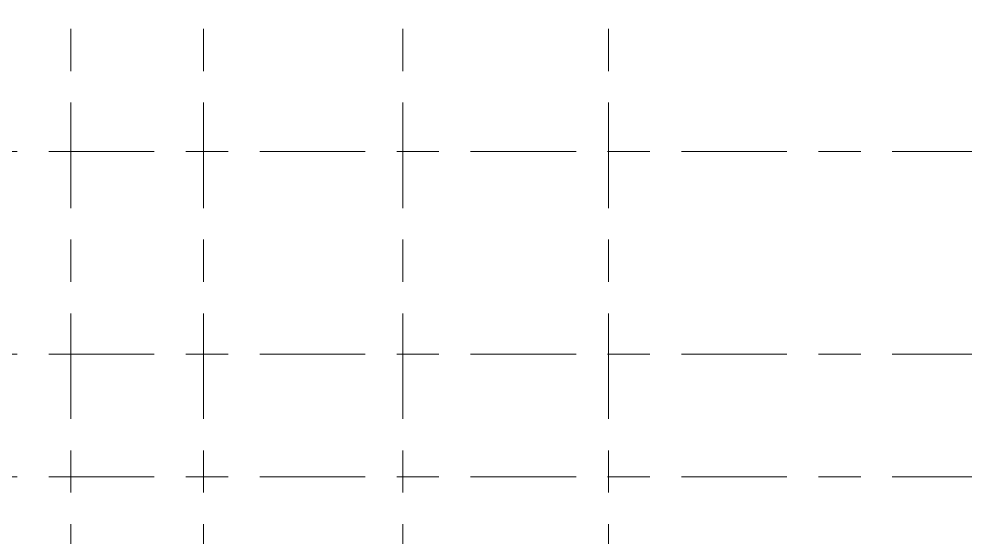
# Model space of a CAD drawing. Header units: millimetres. Extents: x 48966 to 294585, y -43515 to 30344.
# Drawn here: x 80372 to 108865, y -15296 to 317 of the extents above; entities that cross this region are included whole.
import ezdxf

# ---------------------------------------------------------------- set-up
doc = ezdxf.new("R2010")
doc.units = ezdxf.units.MM
doc.linetypes.add('Осевые', pattern=[6350, 1270, -952.5, 3175, -952.5])
doc.layers.add('Оси-2', color=7, linetype='Осевые', lineweight=9)

msp = doc.modelspace()

# ---------------------------------------------------------------- linework, layer by layer
at = {"layer": 'Оси-2'}
for p, q in [((81931.6, 25417.1), (81931.6, -41737.8)), ((85931.6, 25417.1), (85931.6, -41737.8)), ((91931.6, 25417.1), (91931.6, -41737.8)), ((98131.6, 25417.1), (98131.6, -41737.8)), ((150171.6, -3682.9), (50565.6, -3682.9)), ((150171.6, -9782.9), (50565.6, -9782.9)), ((150171.6, -13482.9), (50565.6, -13482.9))]:
    msp.add_line(p, q, dxfattribs=at)

doc.saveas('drawing.dxf')
